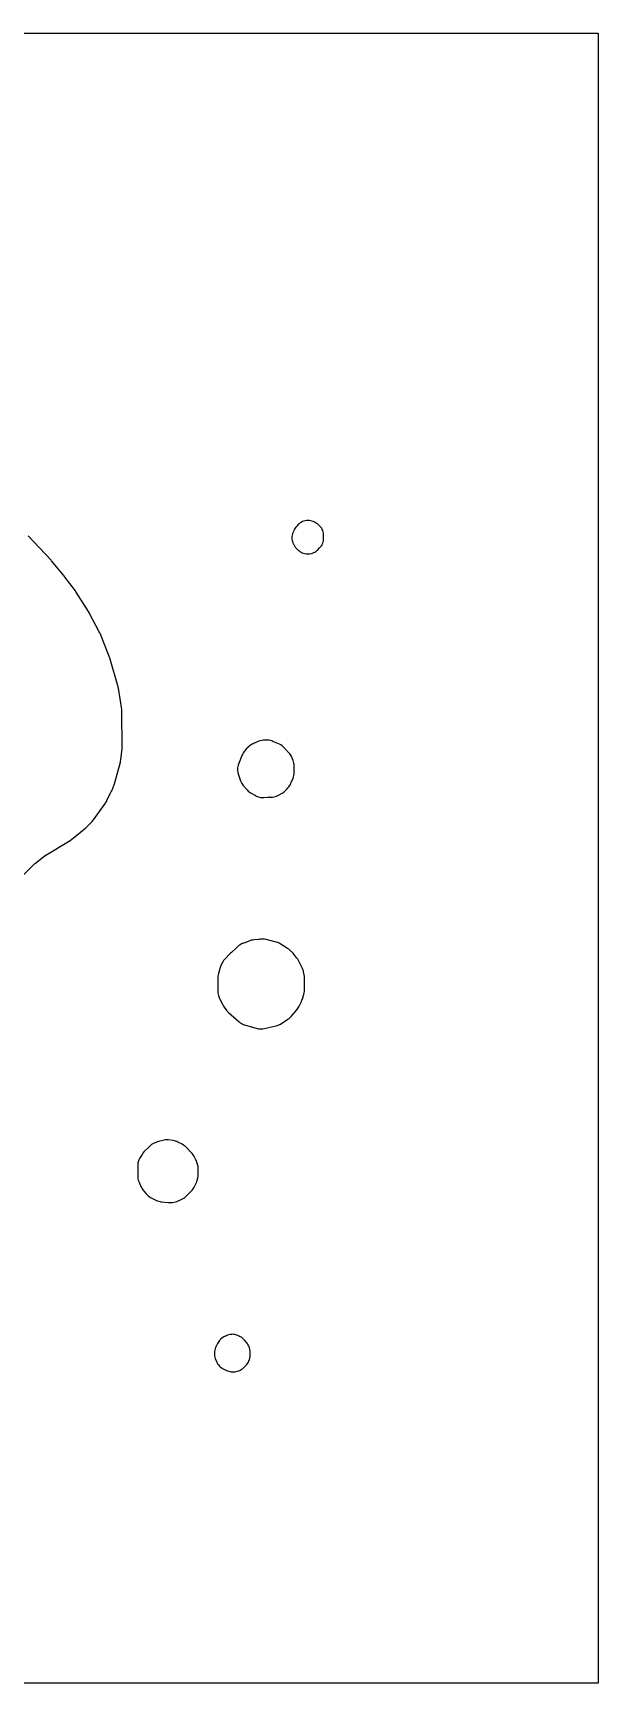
# Model space of a CAD drawing. Header units: millimetres. Extents: x 0 to 300, y 0 to 300.
# Drawn here: x 197.2 to 300, y 0 to 300 of the extents above; entities that cross this region are included whole.
import ezdxf

# ---------------------------------------------------------------- set-up
doc = ezdxf.new("R2010")
doc.units = ezdxf.units.MM
doc.layers.add('CUT', color=7, linetype='CONTINUOUS')

msp = doc.modelspace()

# ---------------------------------------------------------------- linework, layer by layer
at = {"layer": 'CUT'}
for points in [[(0.05, 300), (299.95, 300), (299.98, 300), (299.99, 300), (300, 300), (300, 299.99), (300, 299.98), (300, 299.95), (300, 0.05), (300, 0.02), (300, 0.01), (299.99, 0), (299.98, 0), (299.95, 0), (0.05, 0)], [(194.34, 145.75), (197.54, 148.94), (197.55, 148.95), (197.65, 149.03), (199.54, 150.49), (199.55, 150.5), (199.56, 150.51), (199.6, 150.53), (199.61, 150.53), (204.01, 153.2), (204.09, 153.25), (204.28, 153.39), (206.56, 155.22), (206.78, 155.42), (207.99, 156.64), (208.13, 156.79), (208.25, 156.95), (210.44, 160), (210.49, 160.07), (210.51, 160.1), (210.61, 160.27), (210.7, 160.45), (211.35, 161.87), (211.4, 161.95), (211.42, 161.98), (211.45, 162.02), (211.47, 162.06), (211.57, 162.21), (211.67, 162.41), (211.75, 162.62), (211.82, 162.83), (211.84, 162.92), (211.91, 163.08), (212, 163.29), (212.07, 163.5), (213.14, 167.42), (213.19, 167.62), (213.22, 167.82), (213.44, 169.89), (213.45, 170.15), (213.45, 170.16), (213.45, 170.17), (213.43, 176.6), (213.43, 176.63), (213.42, 176.83), (213.4, 177.03), (212.78, 180.87), (212.76, 181.01), (212.76, 181.02), (212.75, 181.1), (212.69, 181.33), (211.31, 186.13), (211.23, 186.36), (209.5, 190.7), (209.49, 190.73), (209.42, 190.93), (209.31, 191.15), (207.54, 194.46), (207.52, 194.49), (207.52, 194.5), (207.4, 194.7), (207.38, 194.73), (207.36, 194.77), (207.34, 194.8), (205.11, 198.35), (205.08, 198.4), (205.07, 198.41), (204.95, 198.59), (202.93, 201.27), (202.9, 201.3), (202.89, 201.32), (202.86, 201.36), (202.79, 201.45), (200.64, 204.05), (200.53, 204.17), (196.36, 208.6)]]:
    msp.add_lwpolyline(points, dxfattribs=at)
for points in [[(245.1, 206.35), (245.39, 206.05), (245.58, 205.88), (245.77, 205.73), (245.99, 205.6), (246.21, 205.49), (246.45, 205.4), (246.69, 205.34), (246.94, 205.3), (247.19, 205.29), (247.23, 205.29), (247.54, 205.31), (247.84, 205.36), (247.88, 205.37), (248.09, 205.44), (248.3, 205.52), (248.5, 205.62), (248.69, 205.74), (248.87, 205.88), (249.04, 206.03), (249.38, 206.37), (249.54, 206.55), (249.69, 206.75), (249.81, 206.96), (249.92, 207.18), (250, 207.41), (250.06, 207.65), (250.1, 207.89), (250.11, 208.14), (250.11, 208.63), (250.1, 208.86), (250.07, 209.09), (250.01, 209.32), (249.94, 209.54), (249.85, 209.75), (249.83, 209.79), (249.7, 210.01), (249.55, 210.22), (249.38, 210.42), (249.19, 210.59), (248.98, 210.75), (248.76, 210.88), (248.42, 211.06), (248.2, 211.16), (247.97, 211.24), (247.73, 211.3), (247.49, 211.34), (247.24, 211.35), (247, 211.34), (246.76, 211.3), (246.52, 211.24), (246.29, 211.16), (246.07, 211.05), (245.86, 210.93), (245.66, 210.78), (245.48, 210.62), (245.22, 210.36), (245.05, 210.17), (244.9, 209.96), (244.77, 209.74), (244.66, 209.51), (244.51, 209.13), (244.44, 208.91), (244.38, 208.68), (244.35, 208.45), (244.34, 208.22), (244.35, 207.98), (244.38, 207.75), (244.44, 207.53), (244.51, 207.31), (244.6, 207.09), (244.66, 206.97), (244.79, 206.75), (244.94, 206.54)], [(234.57, 165.34), (234.58, 165.3), (235.01, 164.01), (235.1, 163.78), (235.21, 163.56), (235.34, 163.35), (235.5, 163.16), (236.18, 162.38), (236.36, 162.18), (236.57, 162.01), (236.8, 161.86), (237.69, 161.34), (237.92, 161.22), (238.17, 161.13), (238.42, 161.06), (238.68, 161.02), (238.94, 161), (239.2, 161.01), (240.02, 161.09), (240.11, 161.1), (240.13, 161.1), (240.14, 161.1), (240.15, 161.1), (240.28, 161.07), (240.54, 161.06), (240.79, 161.07), (241.04, 161.11), (241.29, 161.17), (241.53, 161.26), (241.76, 161.37), (242.66, 161.87), (242.87, 162), (243.06, 162.15), (243.23, 162.31), (243.39, 162.49), (243.6, 162.76), (243.61, 162.77), (243.77, 162.96), (243.92, 163.15), (244.05, 163.37), (244.15, 163.59), (244.54, 164.54), (244.62, 164.77), (244.68, 165.01), (244.72, 165.25), (244.73, 165.49), (244.73, 166.83), (244.72, 167.05), (244.69, 167.27), (244.64, 167.49), (244.57, 167.7), (244.4, 168.16), (244.31, 168.37), (244.2, 168.58), (244.07, 168.77), (243.93, 168.95), (242.95, 170.05), (242.76, 170.24), (242.55, 170.41), (242.33, 170.56), (242.09, 170.68), (240.89, 171.21), (240.66, 171.3), (240.42, 171.36), (240.17, 171.4), (239.92, 171.42), (239.36, 171.43), (239.1, 171.42), (238.84, 171.38), (238.58, 171.32), (238.34, 171.23), (237.36, 170.81), (237.17, 170.72), (236.99, 170.61), (236.82, 170.49), (236.39, 170.16), (236.23, 170.03), (236.08, 169.88), (235.94, 169.72), (235.65, 169.35), (235.52, 169.16), (235.4, 168.96), (235.3, 168.75), (234.63, 167.09), (234.62, 167.08), (234.55, 166.86), (234.54, 166.85), (234.49, 166.62), (234.45, 166.38), (234.44, 166.14), (234.44, 166.13), (234.45, 165.86), (234.46, 165.82), (234.5, 165.6), (234.5, 165.59), (234.51, 165.58), (234.51, 165.57), (234.51, 165.56)], [(232.67, 122.05), (232.83, 121.9), (234.72, 120.21), (234.9, 120.06), (235.09, 119.94), (235.28, 119.83), (235.49, 119.74), (235.71, 119.67), (238.03, 119.01), (238.27, 118.95), (238.52, 118.92), (238.77, 118.91), (239.02, 118.93), (239.27, 118.97), (241.45, 119.47), (241.66, 119.53), (241.86, 119.61), (242.06, 119.7), (242.24, 119.81), (243.62, 120.7), (243.82, 120.84), (244, 121), (244.17, 121.17), (245.24, 122.42), (245.37, 122.59), (245.48, 122.76), (245.58, 122.94), (246.07, 123.93), (246.16, 124.14), (246.24, 124.36), (246.56, 125.5), (246.61, 125.73), (246.64, 125.95), (246.65, 126.18), (246.65, 128.22), (246.64, 128.48), (246.59, 128.74), (246.47, 129.3), (246.42, 129.51), (246.35, 129.71), (246.26, 129.91), (245.52, 131.36), (245.52, 131.38), (245.4, 131.59), (245.25, 131.79), (244.89, 132.26), (244.86, 132.3), (244.71, 132.5), (244.54, 132.68), (243.98, 133.23), (243.78, 133.41), (243.56, 133.57), (242.22, 134.41), (241.99, 134.54), (241.75, 134.64), (241.5, 134.71), (239.63, 135.18), (239.38, 135.23), (239.13, 135.26), (238.88, 135.26), (238.62, 135.23), (238.38, 135.18), (238.31, 135.16), (238.3, 135.16), (238.21, 135.16), (237.45, 135.12), (237.2, 135.09), (236.95, 135.04), (236.71, 134.96), (235.58, 134.54), (235.52, 134.52), (235.49, 134.51), (235.35, 134.46), (235.31, 134.44), (235.13, 134.37), (235.11, 134.36), (234.9, 134.23), (234.69, 134.09), (234.51, 133.93), (234.33, 133.75), (234.21, 133.59), (233.34, 132.83), (233.17, 132.67), (232.08, 131.52), (231.92, 131.34), (231.78, 131.15), (231.66, 130.94), (231.45, 130.53), (231.36, 130.31), (231.28, 130.09), (230.96, 128.99), (230.9, 128.76), (230.87, 128.53), (230.86, 128.29), (230.86, 125.76), (230.87, 125.5), (230.91, 125.25), (230.98, 124.99), (231.07, 124.71), (231.08, 124.69), (231.09, 124.66), (231.15, 124.48), (231.23, 124.31), (231.75, 123.29), (231.87, 123.09), (232.01, 122.9), (232.53, 122.23)], [(218.64, 88.29), (219.71, 87.75), (219.92, 87.66), (220.13, 87.58), (220.35, 87.53), (220.57, 87.49), (221.86, 87.35), (222.11, 87.34), (222.36, 87.35), (222.61, 87.39), (223.17, 87.5), (223.41, 87.56), (223.64, 87.64), (223.86, 87.74), (224.58, 88.12), (224.79, 88.24), (224.99, 88.39), (225.17, 88.55), (226.04, 89.41), (226.22, 89.61), (226.38, 89.83), (226.51, 90.06), (226.92, 90.87), (227.04, 91.14), (227.12, 91.42), (227.22, 91.84), (227.27, 92.13), (227.29, 92.42), (227.29, 93.47), (227.28, 93.68), (227.26, 93.89), (227.21, 94.09), (227.1, 94.52), (227.05, 94.69), (227.04, 94.72), (226.97, 94.92), (226.88, 95.11), (226.48, 95.86), (226.36, 96.06), (226.22, 96.25), (226.06, 96.42), (225.04, 97.47), (224.85, 97.65), (224.63, 97.81), (224.4, 97.95), (223.61, 98.36), (223.41, 98.45), (223.19, 98.53), (222.98, 98.59), (222.75, 98.62), (221.82, 98.73), (221.58, 98.75), (221.34, 98.74), (221.1, 98.71), (220.87, 98.66), (220.08, 98.44), (219.92, 98.4), (219.84, 98.38), (219.61, 98.3), (219.39, 98.2), (219.03, 98.01), (218.82, 97.88), (218.62, 97.74), (218.43, 97.57), (217.43, 96.57), (217.24, 96.35), (217.08, 96.12), (216.72, 95.54), (216.6, 95.34), (216.51, 95.13), (216.44, 94.91), (216.4, 94.77), (216.34, 94.55), (216.31, 94.32), (216.3, 94.09), (216.29, 92.17), (216.3, 91.92), (216.34, 91.68), (216.4, 91.43), (216.48, 91.2), (216.86, 90.29), (216.97, 90.07), (217.09, 89.86), (217.24, 89.66), (217.84, 88.93), (218.01, 88.74), (218.21, 88.57), (218.42, 88.42)], [(231.11, 57.67), (231.28, 57.5), (231.45, 57.36), (231.65, 57.23), (231.85, 57.12), (232.42, 56.84), (232.63, 56.74), (232.84, 56.67), (233.07, 56.62), (233.29, 56.59), (233.52, 56.58), (233.72, 56.58), (233.95, 56.59), (234.18, 56.62), (234.41, 56.68), (234.63, 56.75), (234.84, 56.84), (234.92, 56.88), (235.13, 57.01), (235.34, 57.15), (235.53, 57.31), (235.96, 57.72), (236.13, 57.9), (236.28, 58.1), (236.42, 58.32), (236.53, 58.55), (236.62, 58.78), (236.68, 59.03), (236.72, 59.28), (236.73, 59.53), (236.73, 60.2), (236.72, 60.44), (236.68, 60.68), (236.62, 60.92), (236.54, 61.15), (236.44, 61.37), (236.32, 61.57), (236.17, 61.77), (235.75, 62.29), (235.59, 62.48), (235.41, 62.64), (235.21, 62.79), (235, 62.92), (234.87, 62.99), (234.8, 63.02), (234.79, 63.03), (234.72, 63.07), (234.5, 63.18), (234.28, 63.27), (234.04, 63.34), (233.8, 63.38), (233.56, 63.4), (233.32, 63.39), (233.08, 63.37), (232.84, 63.32), (232.61, 63.24), (232.38, 63.15), (232.2, 63.05), (232.17, 63.03), (232.08, 62.99), (231.95, 62.92), (231.75, 62.8), (231.55, 62.65), (231.37, 62.49), (231.3, 62.42), (231.15, 62.26), (231.02, 62.08), (230.9, 61.9), (230.8, 61.71), (230.46, 60.98), (230.37, 60.74), (230.3, 60.5), (230.25, 60.25), (230.23, 60), (230.24, 59.74), (230.27, 59.49), (230.32, 59.25), (230.4, 59.01), (230.62, 58.45), (230.72, 58.23), (230.83, 58.03), (230.96, 57.84)]]:
    msp.add_lwpolyline(points, close=True, dxfattribs=at)

doc.saveas('drawing.dxf')
